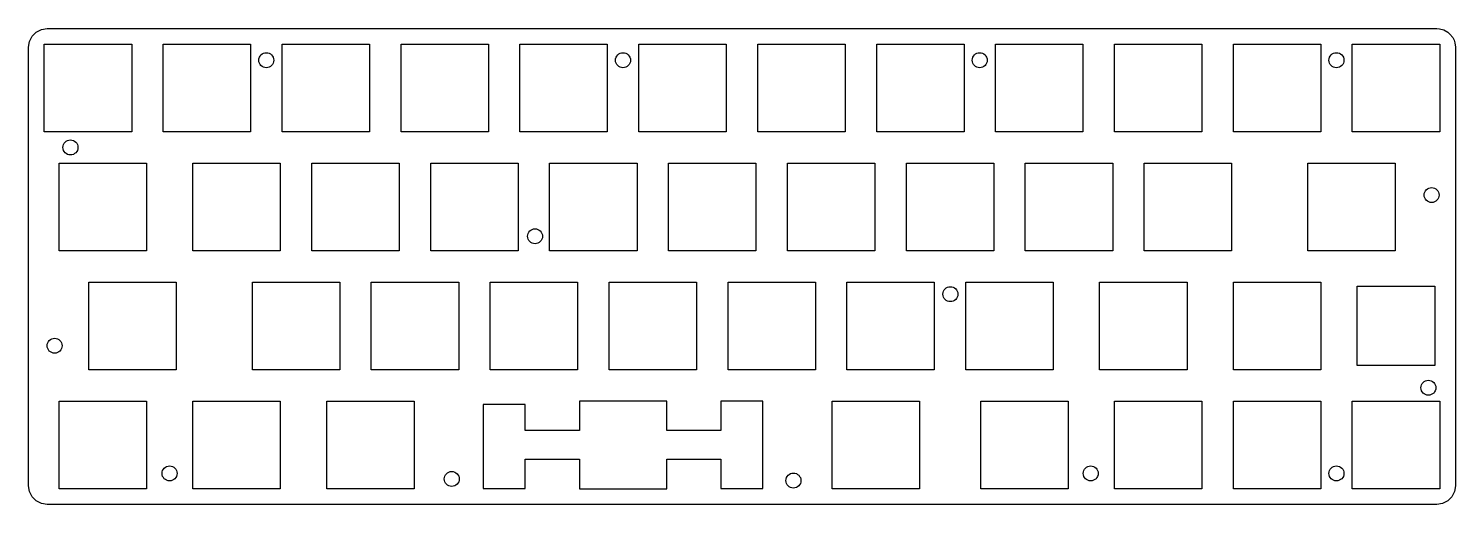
# Model space of a CAD drawing. Extents: x 1 to 9001, y -1 to 2999.
import ezdxf

# ---------------------------------------------------------------- set-up
doc = ezdxf.new("R2010")
doc.units = 9

msp = doc.modelspace()

# ---------------------------------------------------------------- linework, layer by layer
for points in [[(8882.52, 2999.441), (8900.942, 2998.042), (8927.676, 2990.442), (8951.89, 2976.931), (8965.981, 2964.888), (8983.188, 2943.084), (8991.611, 2926.526), (8997.363, 2908.904), (9000.591, 2881.348), (9000.591, 117.505), (8994.805, 80.994), (8978.032, 48.115), (8951.89, 21.965), (8919.014, 5.2), (8882.52, -0.603), (118.662, -0.603), (82.151, 5.2), (49.219, 21.965), (23.069, 48.115), (6.304, 80.994), (0.554, 117.561), (0.554, 2881.348), (6.304, 2917.849), (23.069, 2950.789), (49.219, 2976.931), (82.151, 2993.694), (118.662, 2999.441), (8882.52, 2999.441)], [(100, 2899.998), (651.16, 2899.998), (651.16, 2348.848), (100, 2348.848), (100, 2899.998)], [(850, 2899.998), (1401.157, 2899.998), (1401.157, 2348.848), (850, 2348.848), (850, 2899.998)], [(1600, 2899.998), (2151.157, 2899.998), (2151.157, 2348.848), (1600, 2348.848), (1600, 2899.998)], [(2350, 2899.998), (2901.157, 2899.998), (2901.157, 2348.848), (2350, 2348.848), (2350, 2899.998)], [(3100, 2899.998), (3651.157, 2899.998), (3651.157, 2348.848), (3100, 2348.848), (3100, 2899.998)], [(3849.946, 2899.998), (4401.104, 2899.998), (4401.104, 2348.848), (3849.946, 2348.848), (3849.946, 2899.998)], [(4599.961, 2899.998), (5151.143, 2899.998), (5151.143, 2348.848), (4599.961, 2348.848), (4599.961, 2899.998)], [(4599.961, 2899.998), (5151.143, 2899.998), (5151.143, 2348.848), (4599.961, 2348.848), (4599.961, 2899.998)], [(5350, 2899.998), (5901.143, 2899.998), (5901.143, 2348.848), (5350, 2348.848), (5350, 2899.998)], [(6100, 2899.998), (6651.143, 2899.998), (6651.143, 2348.848), (6100, 2348.848), (6100, 2899.998)], [(6850, 2899.998), (7401.143, 2899.998), (7401.143, 2348.848), (6850, 2348.848), (6850, 2899.998)], [(7600, 2899.998), (8151.143, 2899.998), (8151.143, 2348.848), (7600, 2348.848), (7600, 2899.998)], [(8350, 2899.998), (8901.143, 2899.998), (8901.143, 2348.848), (8350, 2348.848), (8350, 2899.998)], [(193.74, 2149.998), (744.956, 2149.998), (744.956, 1598.848), (193.74, 1598.848), (193.74, 2149.998)], [(1037.446, 2149.998), (1588.657, 2149.998), (1588.657, 1598.848), (1037.446, 1598.848), (1037.446, 2149.998)], [(1787.446, 2149.998), (2338.657, 2149.998), (2338.657, 1598.848), (1787.446, 1598.848), (1787.446, 2149.998)], [(2537.446, 2149.998), (3088.657, 2149.998), (3088.657, 1598.848), (2537.446, 1598.848), (2537.446, 2149.998)], [(3287.446, 2149.998), (3838.657, 2149.998), (3838.657, 1598.848), (3287.446, 1598.848), (3287.446, 2149.998)], [(4037.441, 2149.998), (4588.662, 2149.998), (4588.662, 1598.848), (4037.441, 1598.848), (4037.441, 2149.998)], [(4787.441, 2149.998), (5338.662, 2149.998), (5338.662, 1598.848), (4787.441, 1598.848), (4787.441, 2149.998)], [(5537.441, 2149.998), (6088.662, 2149.998), (6088.662, 1598.848), (5537.441, 1598.848), (5537.441, 2149.998)], [(6287.441, 2149.998), (6838.662, 2149.998), (6838.662, 1598.848), (6287.441, 1598.848), (6287.441, 2149.998)], [(7037.441, 2149.998), (7588.662, 2149.998), (7588.662, 1598.848), (7037.441, 1598.848), (7037.441, 2149.998)], [(8068.701, 2149.998), (8619.922, 2149.998), (8619.922, 1598.848), (8068.701, 1598.848), (8068.701, 2149.998)], [(381.196, 1399.998), (932.358, 1399.998), (932.358, 848.843), (381.196, 848.843), (381.196, 1399.998)], [(1412.446, 1399.998), (1963.657, 1399.998), (1963.657, 848.843), (1412.446, 848.843), (1412.446, 1399.998)], [(2162.446, 1399.998), (2713.657, 1399.998), (2713.657, 848.843), (2162.446, 848.843), (2162.446, 1399.998)], [(2912.446, 1399.998), (3463.657, 1399.998), (3463.657, 848.843), (2912.446, 848.843), (2912.446, 1399.998)], [(3662.446, 1399.998), (4213.662, 1399.998), (4213.662, 848.843), (3662.446, 848.843), (3662.446, 1399.998)], [(4412.441, 1399.998), (4963.662, 1399.998), (4963.662, 848.843), (4412.441, 848.843), (4412.441, 1399.998)], [(5162.441, 1399.998), (5713.662, 1399.998), (5713.662, 848.843), (5162.441, 848.843), (5162.441, 1399.998)], [(5912.441, 1399.998), (6463.662, 1399.998), (6463.662, 848.843), (5912.441, 848.843), (5912.441, 1399.998)], [(6756.182, 1399.998), (7307.363, 1399.998), (7307.363, 848.843), (6756.182, 848.843), (6756.182, 1399.998)], [(7600, 1399.998), (8151.143, 1399.998), (8151.143, 848.843), (7600, 848.843), (7600, 1399.998)], [(8380, 1375), (8870, 1375), (8870, 875), (8380, 875), (8380, 1375)], [(193.696, 650), (744.912, 650), (744.912, 98.843), (193.696, 98.843), (193.696, 650)], [(1037.446, 650), (1588.657, 650), (1588.657, 98.843), (1037.446, 98.843), (1037.446, 650)], [(1881.201, 650), (2432.354, 650), (2432.354, 98.843), (1881.201, 98.843), (1881.201, 650)], [(3475.02, 650.042), (3475.02, 465.042), (3133.418, 465.042), (3133.418, 629.441), (2867.52, 629.441), (2867.52, 99.441), (3133.418, 99.441), (3133.418, 283.941), (3475.02, 283.941), (3475.02, 98.84), (4026.118, 98.84), (4026.118, 283.941), (4367.72, 283.941), (4367.72, 99.441), (4632.52, 99.441), (4632.52, 649.441), (4367.72, 649.441), (4367.72, 465.042), (4026.118, 465.042), (4026.118, 650.042), (3475.02, 650.042)], [(5068.701, 650), (5619.922, 650), (5619.922, 98.843), (5068.701, 98.843), (5068.701, 650)], [(6006.182, 650), (6557.363, 650), (6557.363, 98.843), (6006.182, 98.843), (6006.182, 650)], [(6850, 650), (7401.143, 650), (7401.143, 98.843), (6850, 98.843), (6850, 650)], [(7600, 650), (8151.143, 650), (8151.143, 98.843), (7600, 98.843), (7600, 650)], [(8350, 650), (8901.143, 650), (8901.143, 98.843), (8350, 98.843), (8350, 650)]]:
    msp.add_lwpolyline(points, close=True)
for centre in [(1500, 2800), (3750, 2800), (6000, 2800), (8250, 2800), (265, 2250), (8850, 1950), (3195, 1690), (5815, 1325), (165, 1000), (8830, 735), (890, 195), (2670, 160), (4825, 150), (6700, 195), (8250, 195)]:
    msp.add_circle(centre, 47.24)

doc.saveas('drawing.dxf')
